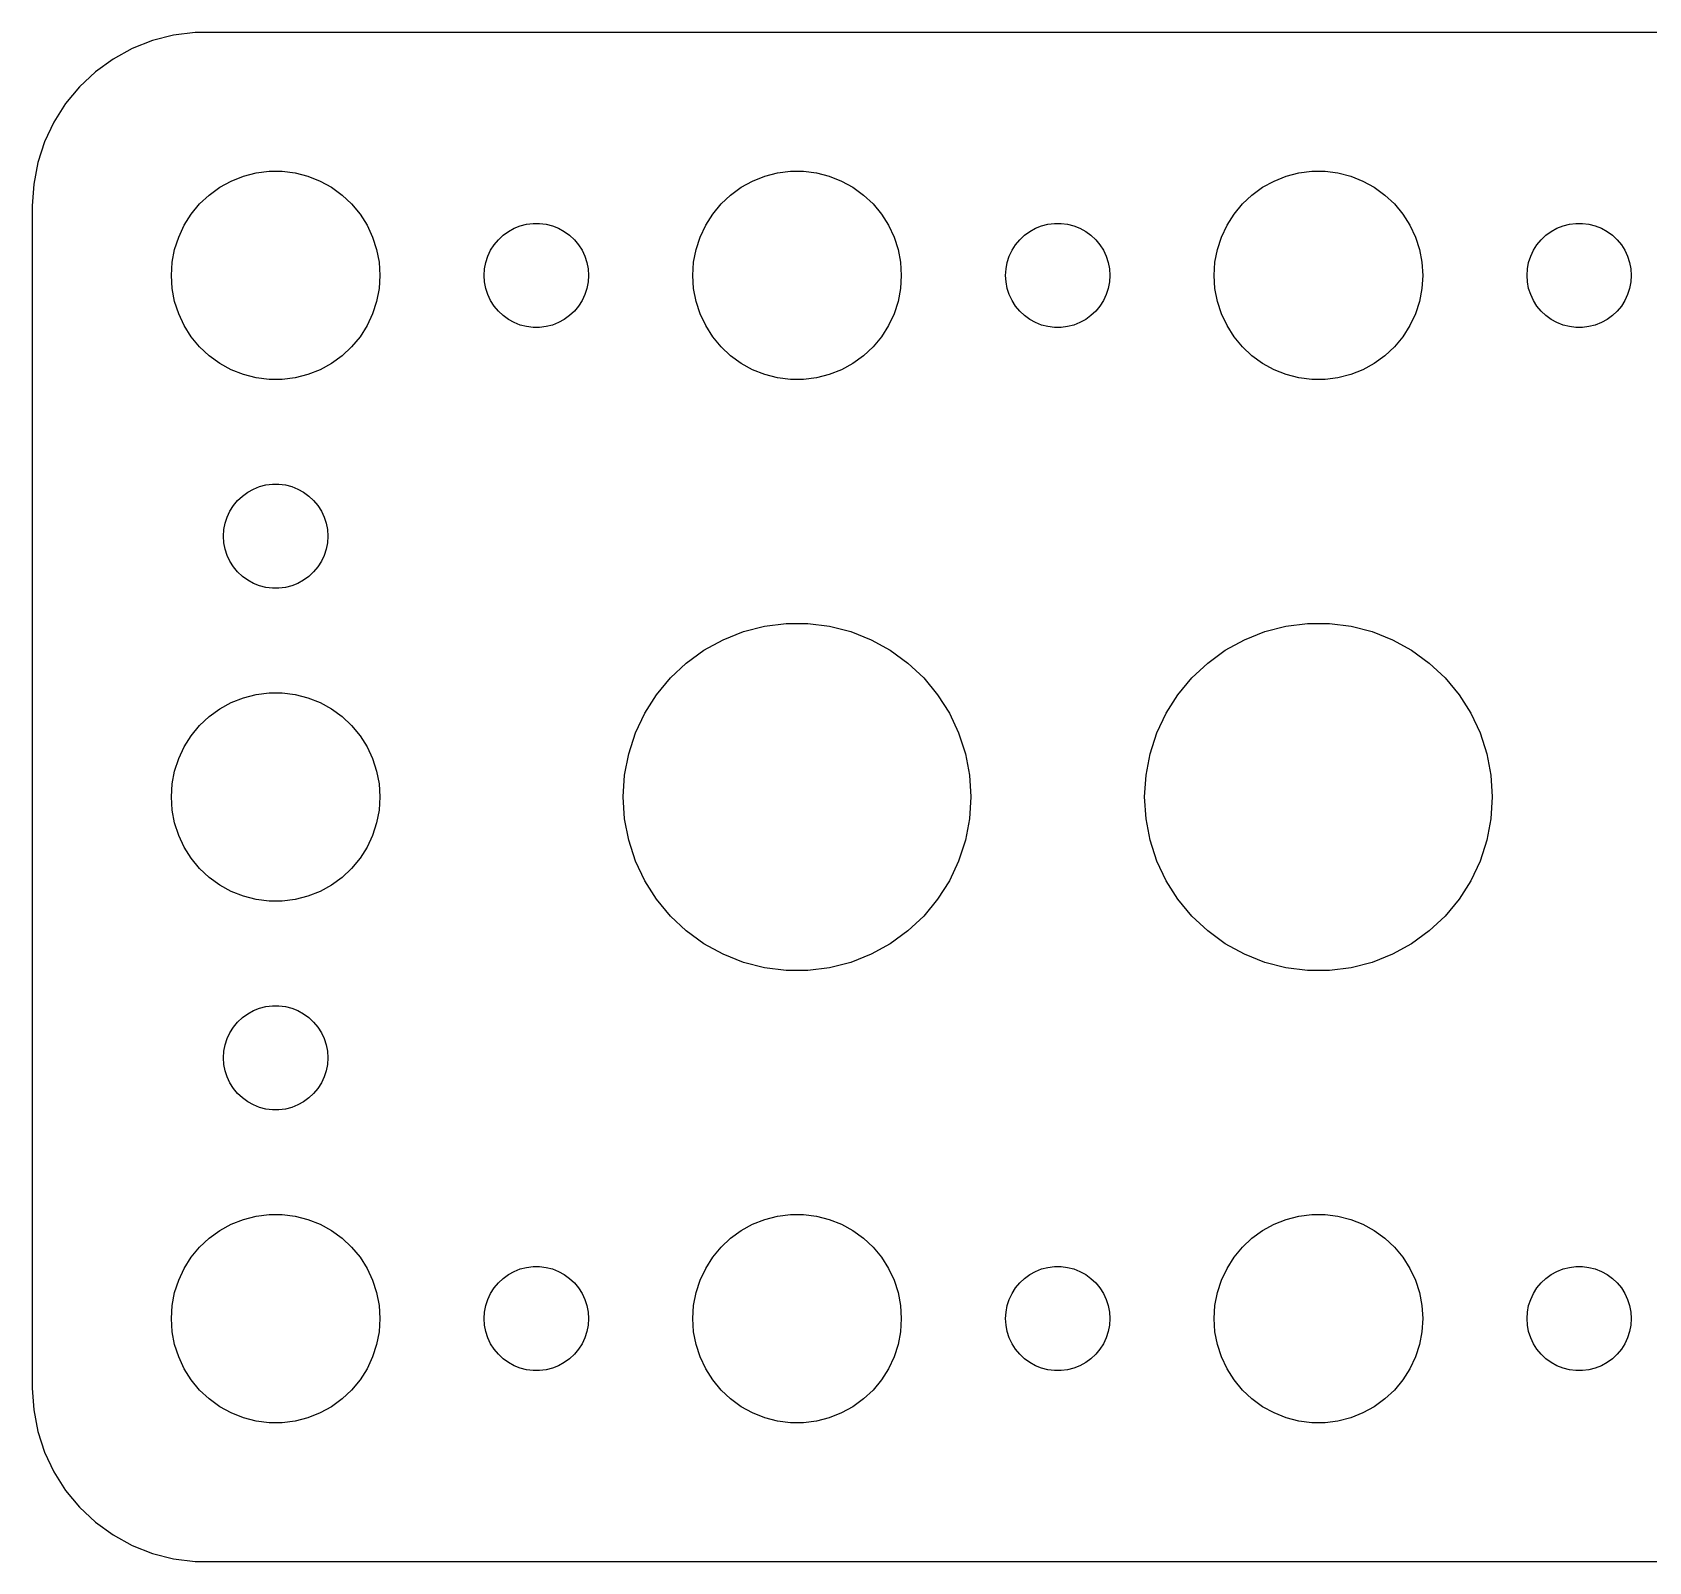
# Model space of a CAD drawing. Header units: metres. Extents: x -52 to 52, y 32 to 76.
# Drawn here: x -52 to -5.5, y 32.01 to 75.99 of the extents above; entities that cross this region are included whole.
import ezdxf

# ---------------------------------------------------------------- set-up
doc = ezdxf.new("R2010")
doc.units = ezdxf.units.M

msp = doc.modelspace()

# ---------------------------------------------------------------- linework, layer by layer
for p, q in [((-47.9369, 75.9114), (-48.5451, 75.7553)), ((-47.3139, 75.9901), (-47.9369, 75.9114)), ((47.3139, 75.9901), (-47.3139, 75.9901)), ((-49.1289, 75.5241), (-49.6791, 75.2216)), ((-48.5451, 75.7553), (-49.1289, 75.5241)), ((-49.6791, 75.2216), (-50.1871, 74.8526)), ((-50.6448, 74.4227), (-51.0451, 73.9389)), ((-50.1871, 74.8526), (-50.6448, 74.4227)), ((-51.0451, 73.9389), (-51.3815, 73.4088)), ((-51.3815, 73.4088), (-51.6489, 72.8406)), ((-51.6489, 72.8406), (-51.8429, 72.2434)), ((-51.8429, 72.2434), (-51.9606, 71.6267)), ((-51.9606, 71.6267), (-52, 71)), ((-46.6075, 71.533), (-46.2773, 71.7145)), ((-46.2773, 71.7145), (-45.927, 71.8532)), ((-45.927, 71.8532), (-45.5621, 71.9469)), ((-45.5621, 71.9469), (-45.1884, 71.9941)), ((-45.1884, 71.9941), (-44.8116, 71.9941)), ((-44.8116, 71.9941), (-44.4379, 71.9469)), ((-44.4379, 71.9469), (-44.0729, 71.8532)), ((-44.0729, 71.8532), (-43.7227, 71.7145)), ((-43.7227, 71.7145), (-43.3925, 71.533)), ((-31.6075, 71.533), (-31.2773, 71.7145)), ((-31.2773, 71.7145), (-30.927, 71.8532)), ((-30.927, 71.8532), (-30.5621, 71.9469)), ((-30.5621, 71.9469), (-30.1884, 71.9941)), ((-30.1884, 71.9941), (-29.8116, 71.9941)), ((-29.8116, 71.9941), (-29.4379, 71.9469)), ((-29.4379, 71.9469), (-29.0729, 71.8532)), ((-29.0729, 71.8532), (-28.7227, 71.7145)), ((-28.7227, 71.7145), (-28.3925, 71.533)), ((-16.6075, 71.533), (-16.2773, 71.7145)), ((-16.2773, 71.7145), (-15.927, 71.8532)), ((-15.927, 71.8532), (-15.5621, 71.9469)), ((-15.5621, 71.9469), (-15.1884, 71.9941)), ((-15.1884, 71.9941), (-14.8116, 71.9941)), ((-14.8116, 71.9941), (-14.4379, 71.9469)), ((-14.4379, 71.9469), (-14.0729, 71.8532)), ((-14.0729, 71.8532), (-13.7227, 71.7145)), ((-13.7227, 71.7145), (-13.3925, 71.533)), ((-47.1869, 71.0536), (-46.9123, 71.3115)), ((-46.9123, 71.3115), (-46.6075, 71.533)), ((-43.3925, 71.533), (-43.0877, 71.3115)), ((-43.0877, 71.3115), (-42.8131, 71.0536)), ((-32.1869, 71.0536), (-31.9123, 71.3115)), ((-31.9123, 71.3115), (-31.6075, 71.533)), ((-28.3925, 71.533), (-28.0877, 71.3115)), ((-28.0877, 71.3115), (-27.8131, 71.0536)), ((-17.1869, 71.0536), (-16.9123, 71.3115)), ((-16.9123, 71.3115), (-16.6075, 71.533)), ((-13.3925, 71.533), (-13.0877, 71.3115)), ((-13.0877, 71.3115), (-12.8131, 71.0536)), ((-52, 71), (-52, 37)), ((-47.6289, 70.4453), (-47.427, 70.7634)), ((-47.427, 70.7634), (-47.1869, 71.0536)), ((-42.8131, 71.0536), (-42.5729, 70.7634)), ((-42.5729, 70.7634), (-42.3711, 70.4453)), ((-32.6289, 70.4453), (-32.427, 70.7634)), ((-32.427, 70.7634), (-32.1869, 71.0536)), ((-27.8131, 71.0536), (-27.5729, 70.7634)), ((-27.5729, 70.7634), (-27.3711, 70.4453)), ((-17.6289, 70.4453), (-17.427, 70.7634)), ((-17.427, 70.7634), (-17.1869, 71.0536)), ((-12.8131, 71.0536), (-12.5729, 70.7634)), ((-12.5729, 70.7634), (-12.3711, 70.4453)), ((-47.7893, 70.1044), (-47.6289, 70.4453)), ((-42.3711, 70.4453), (-42.2107, 70.1044)), ((-38.4561, 70.1558), (-38.3037, 70.2665)), ((-38.3037, 70.2665), (-38.1387, 70.3572)), ((-38.1387, 70.3572), (-37.9635, 70.4266)), ((-37.9635, 70.4266), (-37.7811, 70.4734)), ((-37.7811, 70.4734), (-37.5942, 70.497)), ((-37.5942, 70.497), (-37.4058, 70.497)), ((-37.4058, 70.497), (-37.2189, 70.4734)), ((-37.2189, 70.4734), (-37.0365, 70.4266)), ((-37.0365, 70.4266), (-36.8613, 70.3572)), ((-36.8613, 70.3572), (-36.6963, 70.2665)), ((-36.6963, 70.2665), (-36.5439, 70.1558)), ((-32.7893, 70.1044), (-32.6289, 70.4453)), ((-27.3711, 70.4453), (-27.2107, 70.1044)), ((-23.4561, 70.1558), (-23.3037, 70.2665)), ((-23.3037, 70.2665), (-23.1387, 70.3572)), ((-23.1387, 70.3572), (-22.9635, 70.4266)), ((-22.9635, 70.4266), (-22.7811, 70.4734)), ((-22.7811, 70.4734), (-22.5942, 70.497)), ((-22.5942, 70.497), (-22.4058, 70.497)), ((-22.4058, 70.497), (-22.2189, 70.4734)), ((-22.2189, 70.4734), (-22.0365, 70.4266)), ((-22.0365, 70.4266), (-21.8613, 70.3572)), ((-21.8613, 70.3572), (-21.6963, 70.2665)), ((-21.6963, 70.2665), (-21.5439, 70.1558)), ((-17.7893, 70.1044), (-17.6289, 70.4453)), ((-12.3711, 70.4453), (-12.2107, 70.1044)), ((-8.45613, 70.1558), (-8.30373, 70.2665)), ((-8.30373, 70.2665), (-8.13866, 70.3572)), ((-8.13866, 70.3572), (-7.96352, 70.4266)), ((-7.96352, 70.4266), (-7.78107, 70.4734)), ((-7.78107, 70.4734), (-7.59418, 70.497)), ((-7.59418, 70.497), (-7.40581, 70.497)), ((-7.40581, 70.497), (-7.21892, 70.4734)), ((-7.21892, 70.4734), (-7.03647, 70.4266)), ((-7.03647, 70.4266), (-6.86133, 70.3572)), ((-6.86133, 70.3572), (-6.69626, 70.2665)), ((-6.69626, 70.2665), (-6.54385, 70.1558)), ((-47.9057, 69.7461), (-47.7893, 70.1044)), ((-42.2107, 70.1044), (-42.0942, 69.7461)), ((-38.8145, 69.7226), (-38.7135, 69.8817)), ((-38.7135, 69.8817), (-38.5934, 70.0268)), ((-38.5934, 70.0268), (-38.4561, 70.1558)), ((-36.5439, 70.1558), (-36.4065, 70.0268)), ((-36.4065, 70.0268), (-36.2865, 69.8817)), ((-36.2865, 69.8817), (-36.1855, 69.7226)), ((-32.9057, 69.7461), (-32.7893, 70.1044)), ((-27.2107, 70.1044), (-27.0942, 69.7461)), ((-23.8145, 69.7226), (-23.7135, 69.8817)), ((-23.7135, 69.8817), (-23.5934, 70.0268)), ((-23.5934, 70.0268), (-23.4561, 70.1558)), ((-21.5439, 70.1558), (-21.4065, 70.0268)), ((-21.4065, 70.0268), (-21.2865, 69.8817)), ((-21.2865, 69.8817), (-21.1855, 69.7226)), ((-17.9057, 69.7461), (-17.7893, 70.1044)), ((-12.2107, 70.1044), (-12.0942, 69.7461)), ((-8.81445, 69.7226), (-8.71352, 69.8817)), ((-8.71352, 69.8817), (-8.59344, 70.0268)), ((-8.59344, 70.0268), (-8.45613, 70.1558)), ((-6.54385, 70.1558), (-6.40654, 70.0268)), ((-6.40654, 70.0268), (-6.28647, 69.8817)), ((-6.28647, 69.8817), (-6.18553, 69.7226)), ((-48, 69), (-47.9763, 69.376)), ((-47.9763, 69.376), (-47.9057, 69.7461)), ((-42.0942, 69.7461), (-42.0237, 69.376)), ((-42.0237, 69.376), (-42, 69)), ((-38.9882, 69.188), (-38.9529, 69.373)), ((-38.9529, 69.373), (-38.8947, 69.5522)), ((-38.8947, 69.5522), (-38.8145, 69.7226)), ((-36.1855, 69.7226), (-36.1053, 69.5522)), ((-36.1053, 69.5522), (-36.0471, 69.373)), ((-36.0471, 69.373), (-36.0118, 69.188)), ((-33, 69), (-32.9763, 69.376)), ((-32.9763, 69.376), (-32.9057, 69.7461)), ((-27.0942, 69.7461), (-27.0237, 69.376)), ((-27.0237, 69.376), (-27, 69)), ((-23.9882, 69.188), (-23.9529, 69.373)), ((-23.9529, 69.373), (-23.8947, 69.5522)), ((-23.8947, 69.5522), (-23.8145, 69.7226)), ((-21.1855, 69.7226), (-21.1053, 69.5522)), ((-21.1053, 69.5522), (-21.0471, 69.373)), ((-21.0471, 69.373), (-21.0118, 69.188)), ((-18, 69), (-17.9763, 69.376)), ((-17.9763, 69.376), (-17.9057, 69.7461)), ((-12.0942, 69.7461), (-12.0237, 69.376)), ((-12.0237, 69.376), (-12, 69)), ((-8.98816, 69.188), (-8.95287, 69.373)), ((-8.95287, 69.373), (-8.89465, 69.5522)), ((-8.89465, 69.5522), (-8.81445, 69.7226)), ((-6.18553, 69.7226), (-6.10533, 69.5522)), ((-6.10533, 69.5522), (-6.04712, 69.373)), ((-6.04712, 69.373), (-6.01183, 69.188)), ((-47.9763, 68.624), (-48, 69)), ((-42, 69), (-42.0237, 68.624)), ((-39, 69), (-38.9882, 69.188)), ((-38.9882, 68.812), (-39, 69)), ((-36.0118, 69.188), (-36, 69)), ((-36, 69), (-36.0118, 68.812)), ((-32.9763, 68.624), (-33, 69)), ((-27, 69), (-27.0237, 68.624)), ((-24, 69), (-23.9882, 69.188)), ((-23.9882, 68.812), (-24, 69)), ((-21.0118, 69.188), (-21, 69)), ((-21, 69), (-21.0118, 68.812)), ((-17.9763, 68.624), (-18, 69)), ((-12, 69), (-12.0237, 68.624)), ((-9, 69), (-8.98816, 69.188)), ((-8.98816, 68.812), (-9, 69)), ((-6.01183, 69.188), (-6, 69)), ((-6, 69), (-6.01183, 68.812)), ((-47.9057, 68.2539), (-47.9763, 68.624)), ((-42.0237, 68.624), (-42.0942, 68.2539)), ((-38.9529, 68.627), (-38.9882, 68.812)), ((-38.8947, 68.4478), (-38.9529, 68.627)), ((-38.8145, 68.2774), (-38.8947, 68.4478)), ((-36.1053, 68.4478), (-36.1855, 68.2774)), ((-36.0471, 68.627), (-36.1053, 68.4478)), ((-36.0118, 68.812), (-36.0471, 68.627)), ((-32.9057, 68.2539), (-32.9763, 68.624)), ((-27.0237, 68.624), (-27.0942, 68.2539)), ((-23.9529, 68.627), (-23.9882, 68.812)), ((-23.8947, 68.4478), (-23.9529, 68.627)), ((-23.8145, 68.2774), (-23.8947, 68.4478)), ((-21.1053, 68.4478), (-21.1855, 68.2774)), ((-21.0471, 68.627), (-21.1053, 68.4478)), ((-21.0118, 68.812), (-21.0471, 68.627)), ((-17.9057, 68.2539), (-17.9763, 68.624)), ((-12.0237, 68.624), (-12.0942, 68.2539)), ((-8.95287, 68.627), (-8.98816, 68.812)), ((-8.89465, 68.4478), (-8.95287, 68.627)), ((-8.81445, 68.2774), (-8.89465, 68.4478)), ((-6.10533, 68.4478), (-6.18553, 68.2774)), ((-6.04712, 68.627), (-6.10533, 68.4478)), ((-6.01183, 68.812), (-6.04712, 68.627)), ((-47.7893, 67.8956), (-47.9057, 68.2539)), ((-47.6289, 67.5547), (-47.7893, 67.8956)), ((-42.2107, 67.8956), (-42.3711, 67.5547)), ((-42.0942, 68.2539), (-42.2107, 67.8956)), ((-38.7135, 68.1183), (-38.8145, 68.2774)), ((-38.5934, 67.9732), (-38.7135, 68.1183)), ((-38.4561, 67.8442), (-38.5934, 67.9732)), ((-36.4065, 67.9732), (-36.5439, 67.8442)), ((-36.2865, 68.1183), (-36.4065, 67.9732)), ((-36.1855, 68.2774), (-36.2865, 68.1183)), ((-32.7893, 67.8956), (-32.9057, 68.2539)), ((-32.6289, 67.5547), (-32.7893, 67.8956)), ((-27.2107, 67.8956), (-27.3711, 67.5547)), ((-27.0942, 68.2539), (-27.2107, 67.8956)), ((-23.7135, 68.1183), (-23.8145, 68.2774)), ((-23.5934, 67.9732), (-23.7135, 68.1183)), ((-23.4561, 67.8442), (-23.5934, 67.9732)), ((-21.4065, 67.9732), (-21.5439, 67.8442)), ((-21.2865, 68.1183), (-21.4065, 67.9732)), ((-21.1855, 68.2774), (-21.2865, 68.1183)), ((-17.7893, 67.8956), (-17.9057, 68.2539)), ((-17.6289, 67.5547), (-17.7893, 67.8956)), ((-12.2107, 67.8956), (-12.3711, 67.5547)), ((-12.0942, 68.2539), (-12.2107, 67.8956)), ((-8.71352, 68.1183), (-8.81445, 68.2774)), ((-8.59344, 67.9732), (-8.71352, 68.1183)), ((-8.45613, 67.8442), (-8.59344, 67.9732)), ((-6.40654, 67.9732), (-6.54385, 67.8442)), ((-6.28647, 68.1183), (-6.40654, 67.9732)), ((-6.18553, 68.2774), (-6.28647, 68.1183)), ((-47.427, 67.2366), (-47.6289, 67.5547)), ((-42.3711, 67.5547), (-42.5729, 67.2366)), ((-38.3037, 67.7335), (-38.4561, 67.8442)), ((-38.1387, 67.6427), (-38.3037, 67.7335)), ((-37.9635, 67.5734), (-38.1387, 67.6427)), ((-37.7811, 67.5266), (-37.9635, 67.5734)), ((-37.5942, 67.5029), (-37.7811, 67.5266)), ((-37.4058, 67.5029), (-37.5942, 67.5029)), ((-37.2189, 67.5266), (-37.4058, 67.5029)), ((-37.0365, 67.5734), (-37.2189, 67.5266)), ((-36.8613, 67.6427), (-37.0365, 67.5734)), ((-36.6963, 67.7335), (-36.8613, 67.6427)), ((-36.5439, 67.8442), (-36.6963, 67.7335)), ((-32.427, 67.2366), (-32.6289, 67.5547)), ((-27.3711, 67.5547), (-27.5729, 67.2366)), ((-23.3037, 67.7335), (-23.4561, 67.8442)), ((-23.1387, 67.6427), (-23.3037, 67.7335)), ((-22.9635, 67.5734), (-23.1387, 67.6427)), ((-22.7811, 67.5266), (-22.9635, 67.5734)), ((-22.5942, 67.5029), (-22.7811, 67.5266)), ((-22.4058, 67.5029), (-22.5942, 67.5029)), ((-22.2189, 67.5266), (-22.4058, 67.5029)), ((-22.0365, 67.5734), (-22.2189, 67.5266)), ((-21.8613, 67.6427), (-22.0365, 67.5734)), ((-21.6963, 67.7335), (-21.8613, 67.6427)), ((-21.5439, 67.8442), (-21.6963, 67.7335)), ((-17.427, 67.2366), (-17.6289, 67.5547)), ((-12.3711, 67.5547), (-12.5729, 67.2366)), ((-8.30373, 67.7335), (-8.45613, 67.8442)), ((-8.13866, 67.6427), (-8.30373, 67.7335)), ((-7.96352, 67.5734), (-8.13866, 67.6427)), ((-7.78107, 67.5266), (-7.96352, 67.5734)), ((-7.59418, 67.5029), (-7.78107, 67.5266)), ((-7.40581, 67.5029), (-7.59418, 67.5029)), ((-7.21892, 67.5266), (-7.40581, 67.5029)), ((-7.03647, 67.5734), (-7.21892, 67.5266)), ((-6.86133, 67.6427), (-7.03647, 67.5734)), ((-6.69626, 67.7335), (-6.86133, 67.6427)), ((-6.54385, 67.8442), (-6.69626, 67.7335)), ((-47.1869, 66.9464), (-47.427, 67.2366)), ((-42.5729, 67.2366), (-42.8131, 66.9464)), ((-32.1869, 66.9464), (-32.427, 67.2366)), ((-27.5729, 67.2366), (-27.8131, 66.9464)), ((-17.1869, 66.9464), (-17.427, 67.2366)), ((-12.5729, 67.2366), (-12.8131, 66.9464)), ((-46.9123, 66.6884), (-47.1869, 66.9464)), ((-46.6075, 66.467), (-46.9123, 66.6884)), ((-43.0877, 66.6884), (-43.3925, 66.467)), ((-42.8131, 66.9464), (-43.0877, 66.6884)), ((-31.9123, 66.6884), (-32.1869, 66.9464)), ((-31.6075, 66.467), (-31.9123, 66.6884)), ((-28.0877, 66.6884), (-28.3925, 66.467)), ((-27.8131, 66.9464), (-28.0877, 66.6884)), ((-16.9123, 66.6884), (-17.1869, 66.9464)), ((-16.6075, 66.467), (-16.9123, 66.6884)), ((-13.0877, 66.6884), (-13.3925, 66.467)), ((-12.8131, 66.9464), (-13.0877, 66.6884)), ((-46.2773, 66.2855), (-46.6075, 66.467)), ((-45.927, 66.1468), (-46.2773, 66.2855)), ((-45.5621, 66.0531), (-45.927, 66.1468)), ((-45.1884, 66.0059), (-45.5621, 66.0531)), ((-44.4379, 66.0531), (-44.8116, 66.0059)), ((-44.0729, 66.1468), (-44.4379, 66.0531)), ((-43.7227, 66.2855), (-44.0729, 66.1468)), ((-43.3925, 66.467), (-43.7227, 66.2855)), ((-31.2773, 66.2855), (-31.6075, 66.467)), ((-30.927, 66.1468), (-31.2773, 66.2855)), ((-30.5621, 66.0531), (-30.927, 66.1468)), ((-30.1884, 66.0059), (-30.5621, 66.0531)), ((-29.4379, 66.0531), (-29.8116, 66.0059)), ((-29.0729, 66.1468), (-29.4379, 66.0531)), ((-28.7227, 66.2855), (-29.0729, 66.1468)), ((-28.3925, 66.467), (-28.7227, 66.2855)), ((-16.2773, 66.2855), (-16.6075, 66.467)), ((-15.927, 66.1468), (-16.2773, 66.2855)), ((-15.5621, 66.0531), (-15.927, 66.1468)), ((-15.1884, 66.0059), (-15.5621, 66.0531)), ((-14.4379, 66.0531), (-14.8116, 66.0059)), ((-14.0729, 66.1468), (-14.4379, 66.0531)), ((-13.7227, 66.2855), (-14.0729, 66.1468)), ((-13.3925, 66.467), (-13.7227, 66.2855)), ((-44.8116, 66.0059), (-45.1884, 66.0059)), ((-29.8116, 66.0059), (-30.1884, 66.0059)), ((-14.8116, 66.0059), (-15.1884, 66.0059)), ((-45.8037, 62.7665), (-45.6387, 62.8572)), ((-45.6387, 62.8572), (-45.4635, 62.9266)), ((-45.4635, 62.9266), (-45.2811, 62.9734)), ((-45.2811, 62.9734), (-45.0942, 62.997)), ((-45.0942, 62.997), (-44.9058, 62.997)), ((-44.9058, 62.997), (-44.7189, 62.9734)), ((-44.7189, 62.9734), (-44.5365, 62.9266)), ((-44.5365, 62.9266), (-44.3613, 62.8572)), ((-44.3613, 62.8572), (-44.1963, 62.7665)), ((-46.3145, 62.2226), (-46.2135, 62.3817)), ((-46.2135, 62.3817), (-46.0934, 62.5268)), ((-46.0934, 62.5268), (-45.9561, 62.6558)), ((-45.9561, 62.6558), (-45.8037, 62.7665)), ((-44.1963, 62.7665), (-44.0439, 62.6558)), ((-44.0439, 62.6558), (-43.9065, 62.5268)), ((-43.9065, 62.5268), (-43.7865, 62.3817)), ((-43.7865, 62.3817), (-43.6855, 62.2226)), ((-46.4882, 61.688), (-46.4529, 61.873)), ((-46.4529, 61.873), (-46.3947, 62.0522)), ((-46.3947, 62.0522), (-46.3145, 62.2226)), ((-43.6855, 62.2226), (-43.6053, 62.0522)), ((-43.6053, 62.0522), (-43.5471, 61.873)), ((-43.5471, 61.873), (-43.5118, 61.688)), ((-46.5, 61.5), (-46.4882, 61.688)), ((-46.4882, 61.312), (-46.5, 61.5)), ((-43.5118, 61.688), (-43.5, 61.5)), ((-43.5, 61.5), (-43.5118, 61.312)), ((-46.4529, 61.127), (-46.4882, 61.312)), ((-46.3947, 60.9478), (-46.4529, 61.127)), ((-46.3145, 60.7774), (-46.3947, 60.9478)), ((-43.6053, 60.9478), (-43.6855, 60.7774)), ((-43.5471, 61.127), (-43.6053, 60.9478)), ((-43.5118, 61.312), (-43.5471, 61.127)), ((-46.2135, 60.6183), (-46.3145, 60.7774)), ((-46.0934, 60.4732), (-46.2135, 60.6183)), ((-45.9561, 60.3442), (-46.0934, 60.4732)), ((-43.9065, 60.4732), (-44.0439, 60.3442)), ((-43.7865, 60.6183), (-43.9065, 60.4732)), ((-43.6855, 60.7774), (-43.7865, 60.6183)), ((-45.8037, 60.2335), (-45.9561, 60.3442)), ((-45.6387, 60.1427), (-45.8037, 60.2335)), ((-45.4635, 60.0734), (-45.6387, 60.1427)), ((-45.2811, 60.0266), (-45.4635, 60.0734)), ((-45.0942, 60.0029), (-45.2811, 60.0266)), ((-44.9058, 60.0029), (-45.0942, 60.0029)), ((-44.7189, 60.0266), (-44.9058, 60.0029)), ((-44.5365, 60.0734), (-44.7189, 60.0266)), ((-44.3613, 60.1427), (-44.5365, 60.0734)), ((-44.1963, 60.2335), (-44.3613, 60.1427)), ((-44.0439, 60.3442), (-44.1963, 60.2335)), ((-32.1289, 58.5241), (-31.5451, 58.7553)), ((-31.5451, 58.7553), (-30.9369, 58.9114)), ((-30.9369, 58.9114), (-30.3139, 58.9901)), ((-30.3139, 58.9901), (-29.686, 58.9901)), ((-29.686, 58.9901), (-29.0631, 58.9114)), ((-29.0631, 58.9114), (-28.4549, 58.7553)), ((-28.4549, 58.7553), (-27.8711, 58.5241)), ((-17.1289, 58.5241), (-16.5451, 58.7553)), ((-16.5451, 58.7553), (-15.9369, 58.9114)), ((-15.9369, 58.9114), (-15.3139, 58.9901)), ((-15.3139, 58.9901), (-14.686, 58.9901)), ((-14.686, 58.9901), (-14.0631, 58.9114)), ((-14.0631, 58.9114), (-13.4549, 58.7553)), ((-13.4549, 58.7553), (-12.8711, 58.5241)), ((-33.1871, 57.8526), (-32.6791, 58.2216)), ((-32.6791, 58.2216), (-32.1289, 58.5241)), ((-27.8711, 58.5241), (-27.3209, 58.2216)), ((-27.3209, 58.2216), (-26.8129, 57.8526)), ((-18.1871, 57.8526), (-17.6791, 58.2216)), ((-17.6791, 58.2216), (-17.1289, 58.5241)), ((-12.8711, 58.5241), (-12.3209, 58.2216)), ((-12.3209, 58.2216), (-11.8129, 57.8526)), ((-33.6448, 57.4227), (-33.1871, 57.8526)), ((-26.8129, 57.8526), (-26.3551, 57.4227)), ((-18.6448, 57.4227), (-18.1871, 57.8526)), ((-11.8129, 57.8526), (-11.3551, 57.4227)), ((-34.0451, 56.9389), (-33.6448, 57.4227)), ((-26.3551, 57.4227), (-25.9549, 56.9389)), ((-19.0451, 56.9389), (-18.6448, 57.4227)), ((-11.3551, 57.4227), (-10.9549, 56.9389)), ((-46.2773, 56.7145), (-45.927, 56.8532)), ((-45.927, 56.8532), (-45.5621, 56.9469)), ((-45.5621, 56.9469), (-45.1884, 56.9941)), ((-45.1884, 56.9941), (-44.8116, 56.9941)), ((-44.8116, 56.9941), (-44.4379, 56.9469)), ((-44.4379, 56.9469), (-44.0729, 56.8532)), ((-44.0729, 56.8532), (-43.7227, 56.7145)), ((-34.3815, 56.4088), (-34.0451, 56.9389)), ((-25.9549, 56.9389), (-25.6185, 56.4088)), ((-19.3815, 56.4088), (-19.0451, 56.9389)), ((-10.9549, 56.9389), (-10.6185, 56.4088)), ((-47.1869, 56.0536), (-46.9123, 56.3115)), ((-46.9123, 56.3115), (-46.6075, 56.533)), ((-46.6075, 56.533), (-46.2773, 56.7145)), ((-43.7227, 56.7145), (-43.3925, 56.533)), ((-43.3925, 56.533), (-43.0877, 56.3115)), ((-43.0877, 56.3115), (-42.8131, 56.0536)), ((-34.6489, 55.8406), (-34.3815, 56.4088)), ((-25.6185, 56.4088), (-25.3511, 55.8406)), ((-19.6489, 55.8406), (-19.3815, 56.4088)), ((-10.6185, 56.4088), (-10.3511, 55.8406)), ((-47.427, 55.7634), (-47.1869, 56.0536)), ((-42.8131, 56.0536), (-42.5729, 55.7634)), ((-34.8429, 55.2434), (-34.6489, 55.8406)), ((-25.3511, 55.8406), (-25.1571, 55.2434)), ((-19.8429, 55.2434), (-19.6489, 55.8406)), ((-10.3511, 55.8406), (-10.1571, 55.2434)), ((-47.7893, 55.1044), (-47.6289, 55.4453)), ((-47.6289, 55.4453), (-47.427, 55.7634)), ((-42.5729, 55.7634), (-42.3711, 55.4453)), ((-42.3711, 55.4453), (-42.2107, 55.1044)), ((-47.9057, 54.7461), (-47.7893, 55.1044)), ((-42.2107, 55.1044), (-42.0942, 54.7461)), ((-34.9606, 54.6267), (-34.8429, 55.2434)), ((-25.1571, 55.2434), (-25.0394, 54.6267)), ((-19.9606, 54.6267), (-19.8429, 55.2434)), ((-10.1571, 55.2434), (-10.0394, 54.6267)), ((-47.9763, 54.376), (-47.9057, 54.7461)), ((-42.0942, 54.7461), (-42.0237, 54.376)), ((-35, 54), (-34.9606, 54.6267)), ((-25.0394, 54.6267), (-25, 54)), ((-20, 54), (-19.9606, 54.6267)), ((-10.0394, 54.6267), (-10, 54)), ((-48, 54), (-47.9763, 54.376)), ((-47.9763, 53.624), (-48, 54)), ((-42.0237, 54.376), (-42, 54)), ((-42, 54), (-42.0237, 53.624)), ((-34.9606, 53.3733), (-35, 54)), ((-25, 54), (-25.0394, 53.3733)), ((-19.9606, 53.3733), (-20, 54)), ((-10, 54), (-10.0394, 53.3733)), ((-47.9057, 53.2539), (-47.9763, 53.624)), ((-42.0237, 53.624), (-42.0942, 53.2539)), ((-47.7893, 52.8956), (-47.9057, 53.2539)), ((-42.0942, 53.2539), (-42.2107, 52.8956)), ((-34.8429, 52.7566), (-34.9606, 53.3733)), ((-25.0394, 53.3733), (-25.1571, 52.7566)), ((-19.8429, 52.7566), (-19.9606, 53.3733)), ((-10.0394, 53.3733), (-10.1571, 52.7566)), ((-47.6289, 52.5547), (-47.7893, 52.8956)), ((-47.427, 52.2366), (-47.6289, 52.5547)), ((-42.3711, 52.5547), (-42.5729, 52.2366)), ((-42.2107, 52.8956), (-42.3711, 52.5547)), ((-34.6489, 52.1594), (-34.8429, 52.7566)), ((-25.1571, 52.7566), (-25.3511, 52.1594)), ((-19.6489, 52.1594), (-19.8429, 52.7566)), ((-10.1571, 52.7566), (-10.3511, 52.1594)), ((-47.1869, 51.9464), (-47.427, 52.2366)), ((-42.5729, 52.2366), (-42.8131, 51.9464)), ((-34.3815, 51.5912), (-34.6489, 52.1594)), ((-25.3511, 52.1594), (-25.6185, 51.5912)), ((-19.3815, 51.5912), (-19.6489, 52.1594)), ((-10.3511, 52.1594), (-10.6185, 51.5912)), ((-46.9123, 51.6885), (-47.1869, 51.9464)), ((-46.6075, 51.467), (-46.9123, 51.6885)), ((-43.0877, 51.6885), (-43.3925, 51.467)), ((-42.8131, 51.9464), (-43.0877, 51.6885)), ((-46.2773, 51.2855), (-46.6075, 51.467)), ((-45.927, 51.1468), (-46.2773, 51.2855)), ((-43.7227, 51.2855), (-44.0729, 51.1468)), ((-43.3925, 51.467), (-43.7227, 51.2855)), ((-34.0451, 51.0611), (-34.3815, 51.5912)), ((-25.6185, 51.5912), (-25.9549, 51.0611)), ((-19.0451, 51.0611), (-19.3815, 51.5912)), ((-10.6185, 51.5912), (-10.9549, 51.0611)), ((-45.5621, 51.0531), (-45.927, 51.1468)), ((-45.1884, 51.0059), (-45.5621, 51.0531)), ((-44.8116, 51.0059), (-45.1884, 51.0059)), ((-44.4379, 51.0531), (-44.8116, 51.0059)), ((-44.0729, 51.1468), (-44.4379, 51.0531)), ((-33.6448, 50.5773), (-34.0451, 51.0611)), ((-25.9549, 51.0611), (-26.3551, 50.5773)), ((-18.6448, 50.5773), (-19.0451, 51.0611)), ((-10.9549, 51.0611), (-11.3551, 50.5773)), ((-33.1871, 50.1474), (-33.6448, 50.5773)), ((-26.3551, 50.5773), (-26.8129, 50.1474)), ((-18.1871, 50.1474), (-18.6448, 50.5773)), ((-11.3551, 50.5773), (-11.8129, 50.1474)), ((-32.6791, 49.7784), (-33.1871, 50.1474)), ((-32.1289, 49.4759), (-32.6791, 49.7784)), ((-27.3209, 49.7784), (-27.8711, 49.4759)), ((-26.8129, 50.1474), (-27.3209, 49.7784)), ((-17.6791, 49.7784), (-18.1871, 50.1474)), ((-17.1289, 49.4759), (-17.6791, 49.7784)), ((-12.3209, 49.7784), (-12.8711, 49.4759)), ((-11.8129, 50.1474), (-12.3209, 49.7784)), ((-31.5451, 49.2447), (-32.1289, 49.4759)), ((-27.8711, 49.4759), (-28.4549, 49.2447)), ((-16.5451, 49.2447), (-17.1289, 49.4759)), ((-12.8711, 49.4759), (-13.4549, 49.2447)), ((-30.9369, 49.0886), (-31.5451, 49.2447)), ((-30.3139, 49.0099), (-30.9369, 49.0886)), ((-29.686, 49.0099), (-30.3139, 49.0099)), ((-29.0631, 49.0886), (-29.686, 49.0099)), ((-28.4549, 49.2447), (-29.0631, 49.0886)), ((-15.9369, 49.0886), (-16.5451, 49.2447)), ((-15.3139, 49.0099), (-15.9369, 49.0886)), ((-14.686, 49.0099), (-15.3139, 49.0099)), ((-14.0631, 49.0886), (-14.686, 49.0099)), ((-13.4549, 49.2447), (-14.0631, 49.0886)), ((-45.6387, 47.8573), (-45.4635, 47.9266)), ((-45.4635, 47.9266), (-45.2811, 47.9734)), ((-45.2811, 47.9734), (-45.0942, 47.9971)), ((-45.0942, 47.9971), (-44.9058, 47.9971)), ((-44.9058, 47.9971), (-44.7189, 47.9734)), ((-44.7189, 47.9734), (-44.5365, 47.9266)), ((-44.5365, 47.9266), (-44.3613, 47.8573)), ((-46.2135, 47.3817), (-46.0934, 47.5268)), ((-46.0934, 47.5268), (-45.9561, 47.6558)), ((-45.9561, 47.6558), (-45.8037, 47.7665)), ((-45.8037, 47.7665), (-45.6387, 47.8573)), ((-44.3613, 47.8573), (-44.1963, 47.7665)), ((-44.1963, 47.7665), (-44.0439, 47.6558)), ((-44.0439, 47.6558), (-43.9065, 47.5268)), ((-43.9065, 47.5268), (-43.7865, 47.3817)), ((-46.4529, 46.873), (-46.3947, 47.0522)), ((-46.3947, 47.0522), (-46.3145, 47.2226)), ((-46.3145, 47.2226), (-46.2135, 47.3817)), ((-43.7865, 47.3817), (-43.6855, 47.2226)), ((-43.6855, 47.2226), (-43.6053, 47.0522)), ((-43.6053, 47.0522), (-43.5471, 46.873)), ((-46.5, 46.5), (-46.4882, 46.688)), ((-46.4882, 46.312), (-46.5, 46.5)), ((-46.4882, 46.688), (-46.4529, 46.873)), ((-43.5471, 46.873), (-43.5118, 46.688)), ((-43.5118, 46.688), (-43.5, 46.5)), ((-43.5, 46.5), (-43.5118, 46.312)), ((-46.4529, 46.127), (-46.4882, 46.312)), ((-46.3947, 45.9478), (-46.4529, 46.127)), ((-43.5471, 46.127), (-43.6053, 45.9478)), ((-43.5118, 46.312), (-43.5471, 46.127)), ((-46.3145, 45.7774), (-46.3947, 45.9478)), ((-46.2135, 45.6183), (-46.3145, 45.7774)), ((-46.0934, 45.4732), (-46.2135, 45.6183)), ((-43.7865, 45.6183), (-43.9065, 45.4732)), ((-43.6855, 45.7774), (-43.7865, 45.6183)), ((-43.6053, 45.9478), (-43.6855, 45.7774)), ((-45.9561, 45.3442), (-46.0934, 45.4732)), ((-45.8037, 45.2335), (-45.9561, 45.3442)), ((-45.6387, 45.1428), (-45.8037, 45.2335)), ((-45.4635, 45.0734), (-45.6387, 45.1428)), ((-44.3613, 45.1428), (-44.5365, 45.0734)), ((-44.1963, 45.2335), (-44.3613, 45.1428)), ((-44.0439, 45.3442), (-44.1963, 45.2335)), ((-43.9065, 45.4732), (-44.0439, 45.3442)), ((-45.2811, 45.0266), (-45.4635, 45.0734)), ((-45.0942, 45.003), (-45.2811, 45.0266)), ((-44.9058, 45.003), (-45.0942, 45.003)), ((-44.7189, 45.0266), (-44.9058, 45.003)), ((-44.5365, 45.0734), (-44.7189, 45.0266)), ((-46.2773, 41.7145), (-45.927, 41.8532)), ((-45.927, 41.8532), (-45.5621, 41.9469)), ((-45.5621, 41.9469), (-45.1884, 41.9941)), ((-45.1884, 41.9941), (-44.8116, 41.9941)), ((-44.8116, 41.9941), (-44.4379, 41.9469)), ((-44.4379, 41.9469), (-44.0729, 41.8532)), ((-44.0729, 41.8532), (-43.7227, 41.7145)), ((-31.2773, 41.7145), (-30.927, 41.8532)), ((-30.927, 41.8532), (-30.5621, 41.9469)), ((-30.5621, 41.9469), (-30.1884, 41.9941)), ((-30.1884, 41.9941), (-29.8116, 41.9941)), ((-29.8116, 41.9941), (-29.4379, 41.9469)), ((-29.4379, 41.9469), (-29.0729, 41.8532)), ((-29.0729, 41.8532), (-28.7227, 41.7145)), ((-16.2773, 41.7145), (-15.927, 41.8532)), ((-15.927, 41.8532), (-15.5621, 41.9469)), ((-15.5621, 41.9469), (-15.1884, 41.9941)), ((-15.1884, 41.9941), (-14.8116, 41.9941)), ((-14.8116, 41.9941), (-14.4379, 41.9469)), ((-14.4379, 41.9469), (-14.0729, 41.8532)), ((-14.0729, 41.8532), (-13.7227, 41.7145)), ((-46.9123, 41.3116), (-46.6075, 41.533)), ((-46.6075, 41.533), (-46.2773, 41.7145)), ((-43.7227, 41.7145), (-43.3925, 41.533)), ((-43.3925, 41.533), (-43.0877, 41.3116)), ((-31.9123, 41.3116), (-31.6075, 41.533)), ((-31.6075, 41.533), (-31.2773, 41.7145)), ((-28.7227, 41.7145), (-28.3925, 41.533)), ((-28.3925, 41.533), (-28.0877, 41.3116)), ((-16.9123, 41.3116), (-16.6075, 41.533)), ((-16.6075, 41.533), (-16.2773, 41.7145)), ((-13.7227, 41.7145), (-13.3925, 41.533)), ((-13.3925, 41.533), (-13.0877, 41.3116)), ((-47.427, 40.7634), (-47.1869, 41.0536)), ((-47.1869, 41.0536), (-46.9123, 41.3116)), ((-43.0877, 41.3116), (-42.8131, 41.0536)), ((-42.8131, 41.0536), (-42.5729, 40.7634)), ((-32.427, 40.7634), (-32.1869, 41.0536)), ((-32.1869, 41.0536), (-31.9123, 41.3116)), ((-28.0877, 41.3116), (-27.8131, 41.0536)), ((-27.8131, 41.0536), (-27.5729, 40.7634)), ((-17.427, 40.7634), (-17.1869, 41.0536)), ((-17.1869, 41.0536), (-16.9123, 41.3116)), ((-13.0877, 41.3116), (-12.8131, 41.0536)), ((-12.8131, 41.0536), (-12.5729, 40.7634)), ((-47.6289, 40.4453), (-47.427, 40.7634)), ((-42.5729, 40.7634), (-42.3711, 40.4453)), ((-37.9635, 40.4266), (-37.7811, 40.4734)), ((-37.7811, 40.4734), (-37.5942, 40.4971)), ((-37.5942, 40.4971), (-37.4058, 40.4971)), ((-37.4058, 40.4971), (-37.2189, 40.4734)), ((-37.2189, 40.4734), (-37.0365, 40.4266)), ((-32.6289, 40.4453), (-32.427, 40.7634)), ((-27.5729, 40.7634), (-27.3711, 40.4453)), ((-22.9635, 40.4266), (-22.7811, 40.4734)), ((-22.7811, 40.4734), (-22.5942, 40.4971)), ((-22.5942, 40.4971), (-22.4058, 40.4971)), ((-22.4058, 40.4971), (-22.2189, 40.4734)), ((-22.2189, 40.4734), (-22.0365, 40.4266)), ((-17.6289, 40.4453), (-17.427, 40.7634)), ((-12.5729, 40.7634), (-12.3711, 40.4453)), ((-7.96352, 40.4266), (-7.78107, 40.4734)), ((-7.78107, 40.4734), (-7.59418, 40.4971)), ((-7.59418, 40.4971), (-7.40581, 40.4971)), ((-7.40581, 40.4971), (-7.21892, 40.4734)), ((-7.21892, 40.4734), (-7.03647, 40.4266)), ((-47.9057, 39.7461), (-47.7893, 40.1044)), ((-47.7893, 40.1044), (-47.6289, 40.4453)), ((-42.3711, 40.4453), (-42.2107, 40.1044)), ((-42.2107, 40.1044), (-42.0942, 39.7461)), ((-38.7135, 39.8817), (-38.5934, 40.0268)), ((-38.5934, 40.0268), (-38.4561, 40.1558)), ((-38.4561, 40.1558), (-38.3037, 40.2665)), ((-38.3037, 40.2665), (-38.1387, 40.3573)), ((-38.1387, 40.3573), (-37.9635, 40.4266)), ((-37.0365, 40.4266), (-36.8613, 40.3573)), ((-36.8613, 40.3573), (-36.6963, 40.2665)), ((-36.6963, 40.2665), (-36.5439, 40.1558)), ((-36.5439, 40.1558), (-36.4065, 40.0268)), ((-36.4065, 40.0268), (-36.2865, 39.8817)), ((-32.9057, 39.7461), (-32.7893, 40.1044)), ((-32.7893, 40.1044), (-32.6289, 40.4453)), ((-27.3711, 40.4453), (-27.2107, 40.1044)), ((-27.2107, 40.1044), (-27.0942, 39.7461)), ((-23.7135, 39.8817), (-23.5934, 40.0268)), ((-23.5934, 40.0268), (-23.4561, 40.1558)), ((-23.4561, 40.1558), (-23.3037, 40.2665)), ((-23.3037, 40.2665), (-23.1387, 40.3573)), ((-23.1387, 40.3573), (-22.9635, 40.4266)), ((-22.0365, 40.4266), (-21.8613, 40.3573)), ((-21.8613, 40.3573), (-21.6963, 40.2665)), ((-21.6963, 40.2665), (-21.5439, 40.1558)), ((-21.5439, 40.1558), (-21.4065, 40.0268)), ((-21.4065, 40.0268), (-21.2865, 39.8817)), ((-17.9057, 39.7461), (-17.7893, 40.1044)), ((-17.7893, 40.1044), (-17.6289, 40.4453)), ((-12.3711, 40.4453), (-12.2107, 40.1044)), ((-12.2107, 40.1044), (-12.0942, 39.7461)), ((-8.71352, 39.8817), (-8.59344, 40.0268)), ((-8.59344, 40.0268), (-8.45613, 40.1558)), ((-8.45613, 40.1558), (-8.30373, 40.2665)), ((-8.30373, 40.2665), (-8.13866, 40.3573)), ((-8.13866, 40.3573), (-7.96352, 40.4266)), ((-7.03647, 40.4266), (-6.86133, 40.3573)), ((-6.86133, 40.3573), (-6.69626, 40.2665)), ((-6.69626, 40.2665), (-6.54385, 40.1558)), ((-6.54385, 40.1558), (-6.40654, 40.0268)), ((-6.40654, 40.0268), (-6.28647, 39.8817)), ((-47.9763, 39.376), (-47.9057, 39.7461)), ((-42.0942, 39.7461), (-42.0237, 39.376)), ((-38.9529, 39.373), (-38.8947, 39.5522)), ((-38.8947, 39.5522), (-38.8145, 39.7226)), ((-38.8145, 39.7226), (-38.7135, 39.8817)), ((-36.2865, 39.8817), (-36.1855, 39.7226)), ((-36.1855, 39.7226), (-36.1053, 39.5522)), ((-36.1053, 39.5522), (-36.0471, 39.373)), ((-32.9763, 39.376), (-32.9057, 39.7461)), ((-27.0942, 39.7461), (-27.0237, 39.376)), ((-23.9529, 39.373), (-23.8947, 39.5522)), ((-23.8947, 39.5522), (-23.8145, 39.7226)), ((-23.8145, 39.7226), (-23.7135, 39.8817)), ((-21.2865, 39.8817), (-21.1855, 39.7226)), ((-21.1855, 39.7226), (-21.1053, 39.5522)), ((-21.1053, 39.5522), (-21.0471, 39.373)), ((-17.9763, 39.376), (-17.9057, 39.7461)), ((-12.0942, 39.7461), (-12.0237, 39.376)), ((-8.95287, 39.373), (-8.89465, 39.5522)), ((-8.89465, 39.5522), (-8.81445, 39.7226)), ((-8.81445, 39.7226), (-8.71352, 39.8817)), ((-6.28647, 39.8817), (-6.18553, 39.7226)), ((-6.18553, 39.7226), (-6.10533, 39.5522)), ((-6.10533, 39.5522), (-6.04712, 39.373)), ((-48, 39), (-47.9763, 39.376)), ((-42.0237, 39.376), (-42, 39)), ((-39, 39), (-38.9882, 39.188)), ((-38.9882, 39.188), (-38.9529, 39.373)), ((-36.0471, 39.373), (-36.0118, 39.188)), ((-36.0118, 39.188), (-36, 39)), ((-33, 39), (-32.9763, 39.376)), ((-27.0237, 39.376), (-27, 39)), ((-24, 39), (-23.9882, 39.188)), ((-23.9882, 39.188), (-23.9529, 39.373)), ((-21.0471, 39.373), (-21.0118, 39.188)), ((-21.0118, 39.188), (-21, 39)), ((-18, 39), (-17.9763, 39.376)), ((-12.0237, 39.376), (-12, 39)), ((-9, 39), (-8.98816, 39.188)), ((-8.98816, 39.188), (-8.95287, 39.373)), ((-6.04712, 39.373), (-6.01183, 39.188)), ((-6.01183, 39.188), (-6, 39)), ((-47.9763, 38.624), (-48, 39)), ((-47.9057, 38.2539), (-47.9763, 38.624)), ((-42.0237, 38.624), (-42.0942, 38.2539)), ((-42, 39), (-42.0237, 38.624)), ((-38.9882, 38.812), (-39, 39)), ((-38.9529, 38.627), (-38.9882, 38.812)), ((-38.8947, 38.4478), (-38.9529, 38.627)), ((-36.0471, 38.627), (-36.1053, 38.4478)), ((-36.0118, 38.812), (-36.0471, 38.627)), ((-36, 39), (-36.0118, 38.812)), ((-32.9763, 38.624), (-33, 39)), ((-32.9057, 38.2539), (-32.9763, 38.624)), ((-27.0237, 38.624), (-27.0942, 38.2539)), ((-27, 39), (-27.0237, 38.624)), ((-23.9882, 38.812), (-24, 39)), ((-23.9529, 38.627), (-23.9882, 38.812)), ((-23.8947, 38.4478), (-23.9529, 38.627)), ((-21.0471, 38.627), (-21.1053, 38.4478)), ((-21.0118, 38.812), (-21.0471, 38.627)), ((-21, 39), (-21.0118, 38.812)), ((-17.9763, 38.624), (-18, 39)), ((-17.9057, 38.2539), (-17.9763, 38.624)), ((-12.0237, 38.624), (-12.0942, 38.2539)), ((-12, 39), (-12.0237, 38.624)), ((-8.98816, 38.812), (-9, 39)), ((-8.95287, 38.627), (-8.98816, 38.812)), ((-8.89465, 38.4478), (-8.95287, 38.627)), ((-6.04712, 38.627), (-6.10533, 38.4478)), ((-6.01183, 38.812), (-6.04712, 38.627)), ((-6, 39), (-6.01183, 38.812)), ((-47.7893, 37.8956), (-47.9057, 38.2539)), ((-42.0942, 38.2539), (-42.2107, 37.8956)), ((-38.8145, 38.2774), (-38.8947, 38.4478)), ((-38.7135, 38.1183), (-38.8145, 38.2774)), ((-36.1855, 38.2774), (-36.2865, 38.1183)), ((-36.1053, 38.4478), (-36.1855, 38.2774)), ((-32.7893, 37.8956), (-32.9057, 38.2539)), ((-27.0942, 38.2539), (-27.2107, 37.8956)), ((-23.8145, 38.2774), (-23.8947, 38.4478)), ((-23.7135, 38.1183), (-23.8145, 38.2774)), ((-21.1855, 38.2774), (-21.2865, 38.1183)), ((-21.1053, 38.4478), (-21.1855, 38.2774)), ((-17.7893, 37.8956), (-17.9057, 38.2539)), ((-12.0942, 38.2539), (-12.2107, 37.8956)), ((-8.81445, 38.2774), (-8.89465, 38.4478)), ((-8.71352, 38.1183), (-8.81445, 38.2774)), ((-6.18553, 38.2774), (-6.28647, 38.1183)), ((-6.10533, 38.4478), (-6.18553, 38.2774)), ((-47.6289, 37.5547), (-47.7893, 37.8956)), ((-42.2107, 37.8956), (-42.3711, 37.5547)), ((-38.5934, 37.9732), (-38.7135, 38.1183)), ((-38.4561, 37.8442), (-38.5934, 37.9732)), ((-38.3037, 37.7335), (-38.4561, 37.8442)), ((-38.1387, 37.6428), (-38.3037, 37.7335)), ((-36.6963, 37.7335), (-36.8613, 37.6428)), ((-36.5439, 37.8442), (-36.6963, 37.7335)), ((-36.4065, 37.9732), (-36.5439, 37.8442)), ((-36.2865, 38.1183), (-36.4065, 37.9732)), ((-32.6289, 37.5547), (-32.7893, 37.8956)), ((-27.2107, 37.8956), (-27.3711, 37.5547)), ((-23.5934, 37.9732), (-23.7135, 38.1183)), ((-23.4561, 37.8442), (-23.5934, 37.9732)), ((-23.3037, 37.7335), (-23.4561, 37.8442)), ((-23.1387, 37.6428), (-23.3037, 37.7335)), ((-21.6963, 37.7335), (-21.8613, 37.6428)), ((-21.5439, 37.8442), (-21.6963, 37.7335)), ((-21.4065, 37.9732), (-21.5439, 37.8442)), ((-21.2865, 38.1183), (-21.4065, 37.9732)), ((-17.6289, 37.5547), (-17.7893, 37.8956)), ((-12.2107, 37.8956), (-12.3711, 37.5547)), ((-8.59344, 37.9732), (-8.71352, 38.1183)), ((-8.45613, 37.8442), (-8.59344, 37.9732)), ((-8.30373, 37.7335), (-8.45613, 37.8442)), ((-8.13866, 37.6428), (-8.30373, 37.7335)), ((-6.69626, 37.7335), (-6.86133, 37.6428)), ((-6.54385, 37.8442), (-6.69626, 37.7335)), ((-6.40654, 37.9732), (-6.54385, 37.8442)), ((-6.28647, 38.1183), (-6.40654, 37.9732)), ((-47.427, 37.2366), (-47.6289, 37.5547)), ((-47.1869, 36.9464), (-47.427, 37.2366)), ((-42.5729, 37.2366), (-42.8131, 36.9464)), ((-42.3711, 37.5547), (-42.5729, 37.2366)), ((-37.9635, 37.5734), (-38.1387, 37.6428)), ((-37.7811, 37.5266), (-37.9635, 37.5734)), ((-37.5942, 37.503), (-37.7811, 37.5266)), ((-37.4058, 37.503), (-37.5942, 37.503)), ((-37.2189, 37.5266), (-37.4058, 37.503)), ((-37.0365, 37.5734), (-37.2189, 37.5266)), ((-36.8613, 37.6428), (-37.0365, 37.5734)), ((-32.427, 37.2366), (-32.6289, 37.5547)), ((-32.1869, 36.9464), (-32.427, 37.2366)), ((-27.5729, 37.2366), (-27.8131, 36.9464)), ((-27.3711, 37.5547), (-27.5729, 37.2366)), ((-22.9635, 37.5734), (-23.1387, 37.6428)), ((-22.7811, 37.5266), (-22.9635, 37.5734)), ((-22.5942, 37.503), (-22.7811, 37.5266)), ((-22.4058, 37.503), (-22.5942, 37.503)), ((-22.2189, 37.5266), (-22.4058, 37.503)), ((-22.0365, 37.5734), (-22.2189, 37.5266)), ((-21.8613, 37.6428), (-22.0365, 37.5734)), ((-17.427, 37.2366), (-17.6289, 37.5547)), ((-17.1869, 36.9464), (-17.427, 37.2366)), ((-12.5729, 37.2366), (-12.8131, 36.9464)), ((-12.3711, 37.5547), (-12.5729, 37.2366)), ((-7.96352, 37.5734), (-8.13866, 37.6428)), ((-7.78107, 37.5266), (-7.96352, 37.5734)), ((-7.59418, 37.503), (-7.78107, 37.5266)), ((-7.40581, 37.503), (-7.59418, 37.503)), ((-7.21892, 37.5266), (-7.40581, 37.503)), ((-7.03647, 37.5734), (-7.21892, 37.5266)), ((-6.86133, 37.6428), (-7.03647, 37.5734)), ((-52, 37), (-51.9606, 36.3733)), ((-46.9123, 36.6885), (-47.1869, 36.9464)), ((-42.8131, 36.9464), (-43.0877, 36.6885)), ((-31.9123, 36.6885), (-32.1869, 36.9464)), ((-27.8131, 36.9464), (-28.0877, 36.6885)), ((-16.9123, 36.6885), (-17.1869, 36.9464)), ((-12.8131, 36.9464), (-13.0877, 36.6885)), ((-51.9606, 36.3733), (-51.8429, 35.7566)), ((-46.6075, 36.467), (-46.9123, 36.6885)), ((-46.2773, 36.2855), (-46.6075, 36.467)), ((-45.927, 36.1468), (-46.2773, 36.2855)), ((-43.7227, 36.2855), (-44.0729, 36.1468)), ((-43.3925, 36.467), (-43.7227, 36.2855)), ((-43.0877, 36.6885), (-43.3925, 36.467)), ((-31.6075, 36.467), (-31.9123, 36.6885)), ((-31.2773, 36.2855), (-31.6075, 36.467)), ((-30.927, 36.1468), (-31.2773, 36.2855)), ((-28.7227, 36.2855), (-29.0729, 36.1468)), ((-28.3925, 36.467), (-28.7227, 36.2855)), ((-28.0877, 36.6885), (-28.3925, 36.467)), ((-16.6075, 36.467), (-16.9123, 36.6885)), ((-16.2773, 36.2855), (-16.6075, 36.467)), ((-15.927, 36.1468), (-16.2773, 36.2855)), ((-13.7227, 36.2855), (-14.0729, 36.1468)), ((-13.3925, 36.467), (-13.7227, 36.2855)), ((-13.0877, 36.6885), (-13.3925, 36.467)), ((-45.5621, 36.0531), (-45.927, 36.1468)), ((-45.1884, 36.0059), (-45.5621, 36.0531)), ((-44.8116, 36.0059), (-45.1884, 36.0059)), ((-44.4379, 36.0531), (-44.8116, 36.0059)), ((-44.0729, 36.1468), (-44.4379, 36.0531)), ((-30.5621, 36.0531), (-30.927, 36.1468)), ((-30.1884, 36.0059), (-30.5621, 36.0531)), ((-29.8116, 36.0059), (-30.1884, 36.0059)), ((-29.4379, 36.0531), (-29.8116, 36.0059)), ((-29.0729, 36.1468), (-29.4379, 36.0531)), ((-15.5621, 36.0531), (-15.927, 36.1468)), ((-15.1884, 36.0059), (-15.5621, 36.0531)), ((-14.8116, 36.0059), (-15.1884, 36.0059)), ((-14.4379, 36.0531), (-14.8116, 36.0059)), ((-14.0729, 36.1468), (-14.4379, 36.0531)), ((-51.8429, 35.7566), (-51.6489, 35.1594)), ((-51.6489, 35.1594), (-51.3815, 34.5912)), ((-51.3815, 34.5912), (-51.0451, 34.0611)), ((-51.0451, 34.0611), (-50.6448, 33.5773)), ((-50.6448, 33.5773), (-50.1871, 33.1474)), ((-50.1871, 33.1474), (-49.6791, 32.7784)), ((-49.6791, 32.7784), (-49.1289, 32.4759)), ((-49.1289, 32.4759), (-48.5451, 32.2447)), ((-48.5451, 32.2447), (-47.9369, 32.0886)), ((-47.9369, 32.0886), (-47.3139, 32.0099)), ((-47.3139, 32.0099), (47.3139, 32.0099))]:
    msp.add_line(p, q)

doc.saveas('drawing.dxf')
